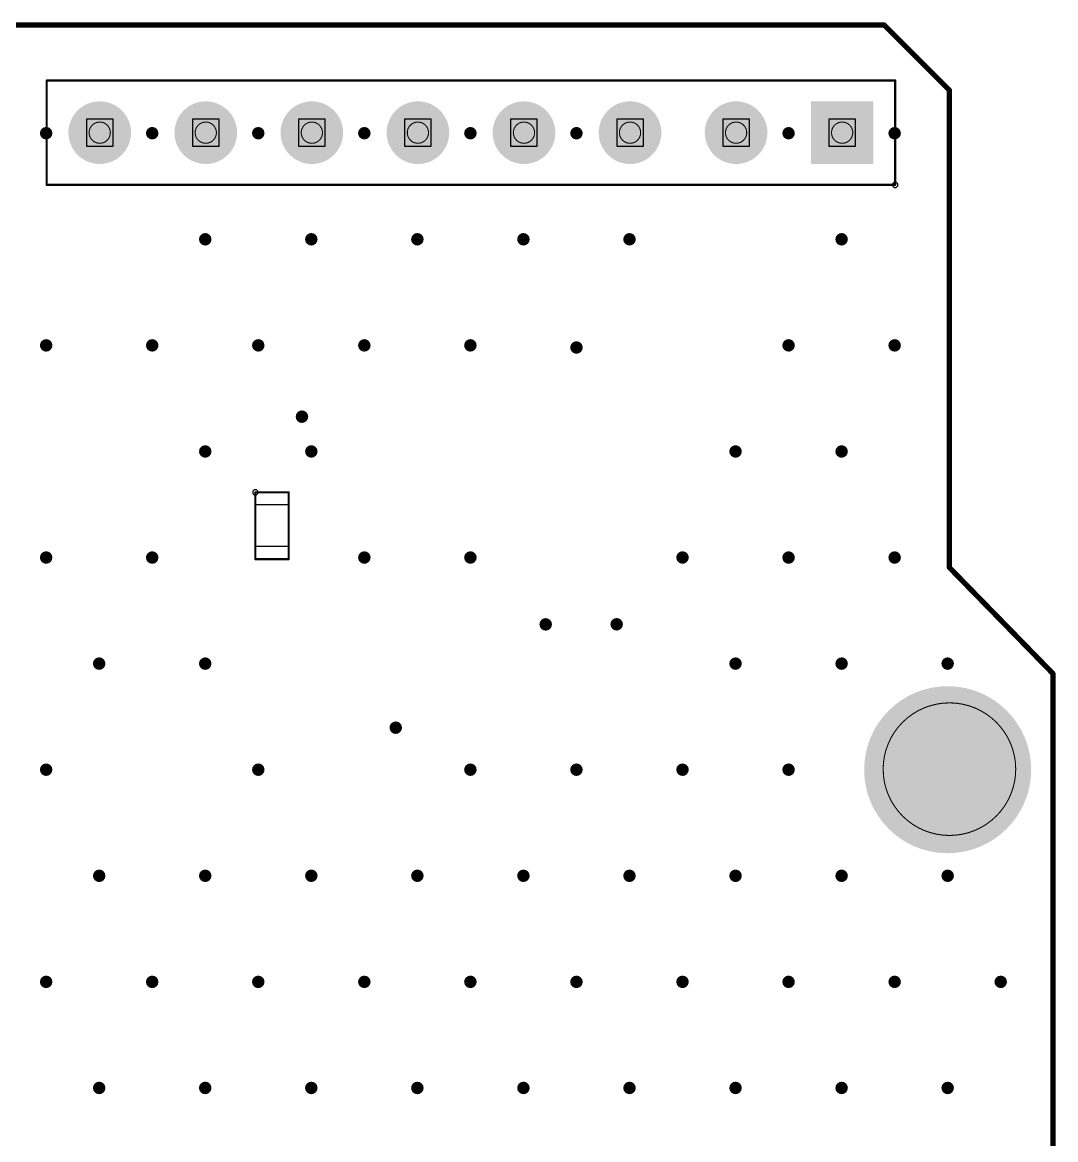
# Model space of a CAD drawing. Header units: inches. Extents: x -0.1 to 68.6, y -0.1 to 53.5.
# Drawn here: x 43.88 to 68.63, y 26.7 to 53.45 of the extents above; entities that cross this region are included whole.
import ezdxf

# ---------------------------------------------------------------- set-up
doc = ezdxf.new("R2010")
doc.units = ezdxf.units.IN
for name, color, linetype in [('Mechanical 1', 6, 'Continuous'), ('Mechanical 15', 56, 'Continuous'), ('Mechanical 6', 56, 'Continuous'), ('Mechanical 8', 56, 'Continuous'), ('Mechanical 9', 56, 'Continuous'), ('Multi-Layer', 9, 'Continuous'), ('Pad Holes', 156, 'Continuous'), ('Via Holes', 16, 'Continuous')]:
    doc.layers.add(name, color=color, linetype=linetype)

# ---------------------------------------------------------------- blocks, each defined once
blk = doc.blocks.new('HDR_TH_8P_P2_54_V_M_B_37')
at = {"layer": 'Multi-Layer'}
blk.add_hatch(color=9, dxfattribs=at).paths.add_polyline_path([(-9.64, 0.75), (-8.14, 0.75), (-8.14, -0.75), (-9.64, -0.75)])
h = blk.add_hatch(color=9, dxfattribs=at)
edge = h.paths.add_edge_path()
edge.add_arc((-6.35, 0), 0.75, 0, 360)
h = blk.add_hatch(color=9, dxfattribs=at)
edge = h.paths.add_edge_path()
edge.add_arc((-3.81, 0), 0.75, 0, 360)
h = blk.add_hatch(color=9, dxfattribs=at)
edge = h.paths.add_edge_path()
edge.add_arc((-1.27, 0), 0.75, 0, 360)
h = blk.add_hatch(color=9, dxfattribs=at)
edge = h.paths.add_edge_path()
edge.add_arc((1.27, 0), 0.75, 0, 360)
h = blk.add_hatch(color=9, dxfattribs=at)
edge = h.paths.add_edge_path()
edge.add_arc((3.81, 0), 0.75, 0, 360)
h = blk.add_hatch(color=9, dxfattribs=at)
edge = h.paths.add_edge_path()
edge.add_arc((6.35, 0), 0.75, 0, 360)
h = blk.add_hatch(color=9, dxfattribs=at)
edge = h.paths.add_edge_path()
edge.add_arc((8.89, 0), 0.75, 0, 360)
at = {"layer": 'Pad Holes'}
h = blk.add_hatch(color=7, dxfattribs=at)
edge = h.paths.add_edge_path()
edge.add_arc((-8.89, 0), 0.5, 0, 360)
h = blk.add_hatch(color=7, dxfattribs=at)
edge = h.paths.add_edge_path()
edge.add_arc((-6.35, 0), 0.5, 0, 360)
h = blk.add_hatch(color=7, dxfattribs=at)
edge = h.paths.add_edge_path()
edge.add_arc((-3.81, 0), 0.5, 0, 360)
h = blk.add_hatch(color=7, dxfattribs=at)
edge = h.paths.add_edge_path()
edge.add_arc((-1.27, 0), 0.5, 0, 360)
h = blk.add_hatch(color=7, dxfattribs=at)
edge = h.paths.add_edge_path()
edge.add_arc((1.27, 0), 0.5, 0, 360)
h = blk.add_hatch(color=7, dxfattribs=at)
edge = h.paths.add_edge_path()
edge.add_arc((3.81, 0), 0.5, 0, 360)
h = blk.add_hatch(color=7, dxfattribs=at)
edge = h.paths.add_edge_path()
edge.add_arc((6.35, 0), 0.5, 0, 360)
h = blk.add_hatch(color=7, dxfattribs=at)
edge = h.paths.add_edge_path()
edge.add_arc((8.89, 0), 0.5, 0, 360)
at = {"layer": 'Mechanical 6'}
for points in [[(-10.16, 1.25, 0.0508, 0.0508, 0), (-10.16, -1.25, 0.0508, 0.0508, 0)], [(10.16, 1.25, 0.0508, 0.0508, 0), (-10.16, 1.25, 0.0508, 0.0508, 0)], [(10.16, 1.25, 0.0508, 0.0508, 0), (10.16, -1.25, 0.0508, 0.0508, 0)], [(10.16, -1.25, 0.0508, 0.0508, 0), (-10.16, -1.25, 0.0508, 0.0508, 0)]]:
    blk.add_lwpolyline(points, format="xyseb", dxfattribs=at)
for points in [[(-10.173, 1.25, 0.0254, 0.0254, 1), (-10.147, 1.25, 0.0254, 0.0254, 1)], [(-10.173, 1.25, 0.0254, 0.0254, 1), (-10.147, 1.25, 0.0254, 0.0254, 1)], [(10.147, 1.25, 0.0254, 0.0254, 1), (10.173, 1.25, 0.0254, 0.0254, 1)], [(10.147, 1.25, 0.0254, 0.0254, 1), (10.173, 1.25, 0.0254, 0.0254, 1)], [(-10.173, -1.25, 0.0254, 0.0254, 1), (-10.147, -1.25, 0.0254, 0.0254, 1)], [(-10.173, -1.25, 0.0254, 0.0254, 1), (-10.147, -1.25, 0.0254, 0.0254, 1)], [(10.147, -1.25, 0.0254, 0.0254, 1), (10.173, -1.25, 0.0254, 0.0254, 1)], [(10.147, -1.25, 0.0254, 0.0254, 1), (10.173, -1.25, 0.0254, 0.0254, 1)]]:
    blk.add_lwpolyline(points, format="xyseb", close=True, dxfattribs=at)
at = {"layer": 'Mechanical 8'}
for p, q in [((-10.185, 1.311), (-10.221, 1.275)), ((-10.221, 1.275), (-10.221, 1.25)), ((-10.221, 1.25), (-10.221, 1.225)), ((-10.221, 1.225), (-10.185, 1.189)), ((-10.135, 1.311), (-10.185, 1.311)), ((-10.185, 1.189), (-10.135, 1.189)), ((-10.099, 1.275), (-10.135, 1.311)), ((-10.135, 1.189), (-10.099, 1.225)), ((-10.099, 1.25), (-10.1, 1.25)), ((-10.1, 1.25), (-10.099, 1.25)), ((-10.099, 1.25), (-10.099, 1.275)), ((-10.099, 1.225), (-10.099, 1.25))]:
    blk.add_line(p, q, dxfattribs=at)
at = {"layer": 'Mechanical 9'}
for p, q in [((-8.57, 0.32), (-9.21, 0.32)), ((-9.21, 0.32), (-9.21, -0.32)), ((-8.57, -0.32), (-8.57, 0.32)), ((-6.03, 0.32), (-6.67, 0.32)), ((-6.67, 0.32), (-6.67, -0.32)), ((-6.03, -0.32), (-6.03, 0.32)), ((-3.49, 0.32), (-4.13, 0.32)), ((-4.13, 0.32), (-4.13, -0.32)), ((-3.49, -0.32), (-3.49, 0.32)), ((-0.95, 0.32), (-1.59, 0.32)), ((-1.59, 0.32), (-1.59, -0.32)), ((-0.95, -0.32), (-0.95, 0.32)), ((1.59, 0.32), (0.95, 0.32)), ((0.95, 0.32), (0.95, -0.32)), ((1.59, -0.32), (1.59, 0.32)), ((4.13, 0.32), (3.49, 0.32)), ((3.49, 0.32), (3.49, -0.32)), ((4.13, -0.32), (4.13, 0.32)), ((6.67, 0.32), (6.03, 0.32)), ((6.03, 0.32), (6.03, -0.32)), ((6.67, -0.32), (6.67, 0.32)), ((9.21, 0.32), (8.57, 0.32)), ((8.57, 0.32), (8.57, -0.32)), ((9.21, -0.32), (9.21, 0.32)), ((-9.21, -0.32), (-8.57, -0.32)), ((-9.21, -0.32), (-9.21, -0.32)), ((-6.67, -0.32), (-6.03, -0.32)), ((-6.67, -0.32), (-6.67, -0.32)), ((-4.13, -0.32), (-3.49, -0.32)), ((-4.13, -0.32), (-4.13, -0.32)), ((-1.59, -0.32), (-0.95, -0.32)), ((-1.59, -0.32), (-1.59, -0.32)), ((0.95, -0.32), (1.59, -0.32)), ((0.95, -0.32), (0.95, -0.32)), ((3.49, -0.32), (4.13, -0.32)), ((3.49, -0.32), (3.49, -0.32)), ((6.03, -0.32), (6.67, -0.32)), ((6.03, -0.32), (6.03, -0.32)), ((8.57, -0.32), (9.21, -0.32)), ((8.57, -0.32), (8.57, -0.32))]:
    blk.add_line(p, q, dxfattribs=at)
blk = doc.blocks.new('C0603_41')
at = {"layer": 'Mechanical 15'}
for p, q in [((-0.8, -0.4), (-0.8, 0.4)), ((-0.8, 0.4), (-0.5, 0.4)), ((-0.5, 0.4), (-0.5, -0.4)), ((0.8, 0.4), (0.5, 0.4)), ((0.5, 0.4), (0.5, -0.4)), ((0.8, -0.4), (0.8, 0.4)), ((-0.825, -0.34), (-0.86, -0.375)), ((-0.86, -0.375), (-0.86, -0.4)), ((-0.86, -0.4), (-0.86, -0.425)), ((-0.86, -0.425), (-0.825, -0.46)), ((-0.775, -0.34), (-0.825, -0.34)), ((-0.825, -0.46), (-0.775, -0.46)), ((-0.5, -0.4), (-0.8, -0.4)), ((-0.8, -0.4), (-0.8, -0.4)), ((-0.74, -0.375), (-0.775, -0.34)), ((-0.775, -0.46), (-0.74, -0.425)), ((-0.74, -0.4), (-0.74, -0.375)), ((-0.74, -0.425), (-0.74, -0.4)), ((-0.74, -0.4), (-0.74, -0.4)), ((-0.74, -0.4), (-0.74, -0.4)), ((0.5, -0.4), (0.8, -0.4)), ((0.8, -0.4), (0.8, -0.4))]:
    blk.add_line(p, q, dxfattribs=at)
for points in [[(0.8, 0.4, 0.0508, 0.0508, 0), (-0.8, 0.4, 0.0508, 0.0508, 0)], [(-0.8, -0.4, 0.0508, 0.0508, 0), (-0.8, 0.4, 0.0508, 0.0508, 0)], [(0.8, -0.4, 0.0508, 0.0508, 0), (0.8, 0.4, 0.0508, 0.0508, 0)], [(0.8, -0.4, 0.0508, 0.0508, 0), (-0.8, -0.4, 0.0508, 0.0508, 0)]]:
    blk.add_lwpolyline(points, format="xyseb", dxfattribs=at)
for points in [[(-0.813, 0.4, 0.0254, 0.0254, 1), (-0.787, 0.4, 0.0254, 0.0254, 1)], [(-0.813, 0.4, 0.0254, 0.0254, 1), (-0.787, 0.4, 0.0254, 0.0254, 1)], [(0.787, 0.4, 0.0254, 0.0254, 1), (0.813, 0.4, 0.0254, 0.0254, 1)], [(0.787, 0.4, 0.0254, 0.0254, 1), (0.813, 0.4, 0.0254, 0.0254, 1)], [(-0.813, -0.4, 0.0254, 0.0254, 1), (-0.787, -0.4, 0.0254, 0.0254, 1)], [(-0.813, -0.4, 0.0254, 0.0254, 1), (-0.787, -0.4, 0.0254, 0.0254, 1)], [(0.787, -0.4, 0.0254, 0.0254, 1), (0.813, -0.4, 0.0254, 0.0254, 1)], [(0.787, -0.4, 0.0254, 0.0254, 1), (0.813, -0.4, 0.0254, 0.0254, 1)]]:
    blk.add_lwpolyline(points, format="xyseb", close=True, dxfattribs=at)

msp = doc.modelspace()

# ---------------------------------------------------------------- hatches: boundary and pattern name
at = {"layer": 'Multi-Layer'}
h = msp.add_hatch(color=9, dxfattribs=at)
edge = h.paths.add_edge_path()
edge.add_arc((66.04, 35.56), 2, 0, 360)
at = {"layer": 'Pad Holes'}
h = msp.add_hatch(color=7, dxfattribs=at)
edge = h.paths.add_edge_path()
edge.add_arc((66.04, 35.56), 1.5, 0, 360)
at = {"layer": 'Via Holes'}
h = msp.add_hatch(color=7, dxfattribs=at)
edge = h.paths.add_edge_path()
edge.add_arc((44.45, 50.8), 0.15, 0, 360)
h = msp.add_hatch(color=7, dxfattribs=at)
edge = h.paths.add_edge_path()
edge.add_arc((46.99, 50.8), 0.15, 0, 360)
h = msp.add_hatch(color=7, dxfattribs=at)
edge = h.paths.add_edge_path()
edge.add_arc((49.53, 50.8), 0.15, 0, 360)
h = msp.add_hatch(color=7, dxfattribs=at)
edge = h.paths.add_edge_path()
edge.add_arc((52.07, 50.8), 0.15, 0, 360)
h = msp.add_hatch(color=7, dxfattribs=at)
edge = h.paths.add_edge_path()
edge.add_arc((54.61, 50.8), 0.15, 0, 360)
h = msp.add_hatch(color=7, dxfattribs=at)
edge = h.paths.add_edge_path()
edge.add_arc((57.15, 50.8), 0.15, 0, 360)
h = msp.add_hatch(color=7, dxfattribs=at)
edge = h.paths.add_edge_path()
edge.add_arc((62.23, 50.8), 0.15, 0, 360)
h = msp.add_hatch(color=7, dxfattribs=at)
edge = h.paths.add_edge_path()
edge.add_arc((64.77, 50.8), 0.15, 0, 360)
h = msp.add_hatch(color=7, dxfattribs=at)
edge = h.paths.add_edge_path()
edge.add_arc((48.26, 48.26), 0.15, 0, 360)
h = msp.add_hatch(color=7, dxfattribs=at)
edge = h.paths.add_edge_path()
edge.add_arc((50.8, 48.26), 0.15, 0, 360)
h = msp.add_hatch(color=7, dxfattribs=at)
edge = h.paths.add_edge_path()
edge.add_arc((53.34, 48.26), 0.15, 0, 360)
h = msp.add_hatch(color=7, dxfattribs=at)
edge = h.paths.add_edge_path()
edge.add_arc((55.88, 48.26), 0.15, 0, 360)
h = msp.add_hatch(color=7, dxfattribs=at)
edge = h.paths.add_edge_path()
edge.add_arc((58.42, 48.26), 0.15, 0, 360)
h = msp.add_hatch(color=7, dxfattribs=at)
edge = h.paths.add_edge_path()
edge.add_arc((63.5, 48.26), 0.15, 0, 360)
h = msp.add_hatch(color=7, dxfattribs=at)
edge = h.paths.add_edge_path()
edge.add_arc((44.45, 45.72), 0.15, 0, 360)
h = msp.add_hatch(color=7, dxfattribs=at)
edge = h.paths.add_edge_path()
edge.add_arc((46.99, 45.72), 0.15, 0, 360)
h = msp.add_hatch(color=7, dxfattribs=at)
edge = h.paths.add_edge_path()
edge.add_arc((49.53, 45.72), 0.15, 0, 360)
h = msp.add_hatch(color=7, dxfattribs=at)
edge = h.paths.add_edge_path()
edge.add_arc((52.07, 45.72), 0.15, 0, 360)
h = msp.add_hatch(color=7, dxfattribs=at)
edge = h.paths.add_edge_path()
edge.add_arc((54.61, 45.72), 0.15, 0, 360)
h = msp.add_hatch(color=7, dxfattribs=at)
edge = h.paths.add_edge_path()
edge.add_arc((57.15, 45.669), 0.15, 0, 360)
h = msp.add_hatch(color=7, dxfattribs=at)
edge = h.paths.add_edge_path()
edge.add_arc((62.23, 45.72), 0.15, 0, 360)
h = msp.add_hatch(color=7, dxfattribs=at)
edge = h.paths.add_edge_path()
edge.add_arc((64.77, 45.72), 0.15, 0, 360)
h = msp.add_hatch(color=7, dxfattribs=at)
edge = h.paths.add_edge_path()
edge.add_arc((50.576, 44.013), 0.15, 0, 360)
h = msp.add_hatch(color=7, dxfattribs=at)
edge = h.paths.add_edge_path()
edge.add_arc((48.26, 43.18), 0.15, 0, 360)
h = msp.add_hatch(color=7, dxfattribs=at)
edge = h.paths.add_edge_path()
edge.add_arc((50.8, 43.18), 0.15, 0, 360)
h = msp.add_hatch(color=7, dxfattribs=at)
edge = h.paths.add_edge_path()
edge.add_arc((60.96, 43.18), 0.15, 0, 360)
h = msp.add_hatch(color=7, dxfattribs=at)
edge = h.paths.add_edge_path()
edge.add_arc((63.5, 43.18), 0.15, 0, 360)
h = msp.add_hatch(color=7, dxfattribs=at)
edge = h.paths.add_edge_path()
edge.add_arc((44.45, 40.64), 0.15, 0, 360)
h = msp.add_hatch(color=7, dxfattribs=at)
edge = h.paths.add_edge_path()
edge.add_arc((46.99, 40.64), 0.15, 0, 360)
h = msp.add_hatch(color=7, dxfattribs=at)
edge = h.paths.add_edge_path()
edge.add_arc((52.07, 40.64), 0.15, 0, 360)
h = msp.add_hatch(color=7, dxfattribs=at)
edge = h.paths.add_edge_path()
edge.add_arc((54.61, 40.64), 0.15, 0, 360)
h = msp.add_hatch(color=7, dxfattribs=at)
edge = h.paths.add_edge_path()
edge.add_arc((59.69, 40.64), 0.15, 0, 360)
h = msp.add_hatch(color=7, dxfattribs=at)
edge = h.paths.add_edge_path()
edge.add_arc((62.23, 40.64), 0.15, 0, 360)
h = msp.add_hatch(color=7, dxfattribs=at)
edge = h.paths.add_edge_path()
edge.add_arc((64.77, 40.64), 0.15, 0, 360)
h = msp.add_hatch(color=7, dxfattribs=at)
edge = h.paths.add_edge_path()
edge.add_arc((56.413, 39.04), 0.15, 0, 360)
h = msp.add_hatch(color=7, dxfattribs=at)
edge = h.paths.add_edge_path()
edge.add_arc((58.113, 39.042), 0.15, 0, 360)
h = msp.add_hatch(color=7, dxfattribs=at)
edge = h.paths.add_edge_path()
edge.add_arc((45.72, 38.1), 0.15, 0, 360)
h = msp.add_hatch(color=7, dxfattribs=at)
edge = h.paths.add_edge_path()
edge.add_arc((48.26, 38.1), 0.15, 0, 360)
h = msp.add_hatch(color=7, dxfattribs=at)
edge = h.paths.add_edge_path()
edge.add_arc((60.96, 38.1), 0.15, 0, 360)
h = msp.add_hatch(color=7, dxfattribs=at)
edge = h.paths.add_edge_path()
edge.add_arc((63.5, 38.1), 0.15, 0, 360)
h = msp.add_hatch(color=7, dxfattribs=at)
edge = h.paths.add_edge_path()
edge.add_arc((66.04, 38.1), 0.15, 0, 360)
h = msp.add_hatch(color=7, dxfattribs=at)
edge = h.paths.add_edge_path()
edge.add_arc((52.822, 36.566), 0.15, 0, 360)
h = msp.add_hatch(color=7, dxfattribs=at)
edge = h.paths.add_edge_path()
edge.add_arc((44.45, 35.56), 0.15, 0, 360)
h = msp.add_hatch(color=7, dxfattribs=at)
edge = h.paths.add_edge_path()
edge.add_arc((49.53, 35.56), 0.15, 0, 360)
h = msp.add_hatch(color=7, dxfattribs=at)
edge = h.paths.add_edge_path()
edge.add_arc((54.61, 35.56), 0.15, 0, 360)
h = msp.add_hatch(color=7, dxfattribs=at)
edge = h.paths.add_edge_path()
edge.add_arc((57.15, 35.56), 0.15, 0, 360)
h = msp.add_hatch(color=7, dxfattribs=at)
edge = h.paths.add_edge_path()
edge.add_arc((59.69, 35.56), 0.15, 0, 360)
h = msp.add_hatch(color=7, dxfattribs=at)
edge = h.paths.add_edge_path()
edge.add_arc((62.23, 35.56), 0.15, 0, 360)
h = msp.add_hatch(color=7, dxfattribs=at)
edge = h.paths.add_edge_path()
edge.add_arc((45.72, 33.02), 0.15, 0, 360)
h = msp.add_hatch(color=7, dxfattribs=at)
edge = h.paths.add_edge_path()
edge.add_arc((48.26, 33.02), 0.15, 0, 360)
h = msp.add_hatch(color=7, dxfattribs=at)
edge = h.paths.add_edge_path()
edge.add_arc((50.8, 33.02), 0.15, 0, 360)
h = msp.add_hatch(color=7, dxfattribs=at)
edge = h.paths.add_edge_path()
edge.add_arc((53.34, 33.02), 0.15, 0, 360)
h = msp.add_hatch(color=7, dxfattribs=at)
edge = h.paths.add_edge_path()
edge.add_arc((55.88, 33.02), 0.15, 0, 360)
h = msp.add_hatch(color=7, dxfattribs=at)
edge = h.paths.add_edge_path()
edge.add_arc((58.42, 33.02), 0.15, 0, 360)
h = msp.add_hatch(color=7, dxfattribs=at)
edge = h.paths.add_edge_path()
edge.add_arc((60.96, 33.02), 0.15, 0, 360)
h = msp.add_hatch(color=7, dxfattribs=at)
edge = h.paths.add_edge_path()
edge.add_arc((63.5, 33.02), 0.15, 0, 360)
h = msp.add_hatch(color=7, dxfattribs=at)
edge = h.paths.add_edge_path()
edge.add_arc((66.04, 33.02), 0.15, 0, 360)
h = msp.add_hatch(color=7, dxfattribs=at)
edge = h.paths.add_edge_path()
edge.add_arc((44.45, 30.48), 0.15, 0, 360)
h = msp.add_hatch(color=7, dxfattribs=at)
edge = h.paths.add_edge_path()
edge.add_arc((46.99, 30.48), 0.15, 0, 360)
h = msp.add_hatch(color=7, dxfattribs=at)
edge = h.paths.add_edge_path()
edge.add_arc((49.53, 30.48), 0.15, 0, 360)
h = msp.add_hatch(color=7, dxfattribs=at)
edge = h.paths.add_edge_path()
edge.add_arc((52.07, 30.48), 0.15, 0, 360)
h = msp.add_hatch(color=7, dxfattribs=at)
edge = h.paths.add_edge_path()
edge.add_arc((54.61, 30.48), 0.15, 0, 360)
h = msp.add_hatch(color=7, dxfattribs=at)
edge = h.paths.add_edge_path()
edge.add_arc((57.15, 30.48), 0.15, 0, 360)
h = msp.add_hatch(color=7, dxfattribs=at)
edge = h.paths.add_edge_path()
edge.add_arc((59.69, 30.48), 0.15, 0, 360)
h = msp.add_hatch(color=7, dxfattribs=at)
edge = h.paths.add_edge_path()
edge.add_arc((62.23, 30.48), 0.15, 0, 360)
h = msp.add_hatch(color=7, dxfattribs=at)
edge = h.paths.add_edge_path()
edge.add_arc((64.77, 30.48), 0.15, 0, 360)
h = msp.add_hatch(color=7, dxfattribs=at)
edge = h.paths.add_edge_path()
edge.add_arc((67.31, 30.48), 0.15, 0, 360)
h = msp.add_hatch(color=7, dxfattribs=at)
edge = h.paths.add_edge_path()
edge.add_arc((45.72, 27.94), 0.15, 0, 360)
h = msp.add_hatch(color=7, dxfattribs=at)
edge = h.paths.add_edge_path()
edge.add_arc((48.26, 27.94), 0.15, 0, 360)
h = msp.add_hatch(color=7, dxfattribs=at)
edge = h.paths.add_edge_path()
edge.add_arc((50.8, 27.94), 0.15, 0, 360)
h = msp.add_hatch(color=7, dxfattribs=at)
edge = h.paths.add_edge_path()
edge.add_arc((53.34, 27.94), 0.15, 0, 360)
h = msp.add_hatch(color=7, dxfattribs=at)
edge = h.paths.add_edge_path()
edge.add_arc((55.88, 27.94), 0.15, 0, 360)
h = msp.add_hatch(color=7, dxfattribs=at)
edge = h.paths.add_edge_path()
edge.add_arc((58.42, 27.94), 0.15, 0, 360)
h = msp.add_hatch(color=7, dxfattribs=at)
edge = h.paths.add_edge_path()
edge.add_arc((60.96, 27.94), 0.15, 0, 360)
h = msp.add_hatch(color=7, dxfattribs=at)
edge = h.paths.add_edge_path()
edge.add_arc((63.5, 27.94), 0.15, 0, 360)
h = msp.add_hatch(color=7, dxfattribs=at)
edge = h.paths.add_edge_path()
edge.add_arc((66.04, 27.94), 0.15, 0, 360)

# ---------------------------------------------------------------- linework, layer by layer
at = {"layer": 'Mechanical 1'}
for points in [[(0.013, 53.391, 0.127, 0.127, 0), (64.518, 53.391, 0.127, 0.127, 0)], [(64.518, 53.391, 0.127, 0.127, 0), (66.083, 51.826, 0.127, 0.127, 0)], [(66.083, 40.399, 0.127, 0.127, 0), (66.083, 51.826, 0.127, 0.127, 0)], [(66.083, 40.399, 0.127, 0.127, 0), (68.563, 37.859, 0.127, 0.127, 0)], [(68.563, 5.093, 0.127, 0.127, 0), (68.563, 37.859, 0.127, 0.127, 0)]]:
    msp.add_lwpolyline(points, format="xyseb", dxfattribs=at)
for points in [[(64.486, 53.391, 0.0635, 0.0635, 1), (64.55, 53.391, 0.0635, 0.0635, 1)], [(64.486, 53.391, 0.0635, 0.0635, 1), (64.55, 53.391, 0.0635, 0.0635, 1)], [(66.051, 51.826, 0.0635, 0.0635, 1), (66.114, 51.826, 0.0635, 0.0635, 1)], [(66.051, 51.826, 0.0635, 0.0635, 1), (66.114, 51.826, 0.0635, 0.0635, 1)], [(45.987, 50.813, 0.0254, 0.0254, 1), (45.479, 50.813, 0.0254, 0.0254, 1)], [(48.527, 50.813, 0.0254, 0.0254, 1), (48.019, 50.813, 0.0254, 0.0254, 1)], [(51.067, 50.813, 0.0254, 0.0254, 1), (50.559, 50.813, 0.0254, 0.0254, 1)], [(53.607, 50.813, 0.0254, 0.0254, 1), (53.099, 50.813, 0.0254, 0.0254, 1)], [(56.147, 50.813, 0.0254, 0.0254, 1), (55.639, 50.813, 0.0254, 0.0254, 1)], [(58.687, 50.813, 0.0254, 0.0254, 1), (58.179, 50.813, 0.0254, 0.0254, 1)], [(61.227, 50.813, 0.0254, 0.0254, 1), (60.719, 50.813, 0.0254, 0.0254, 1)], [(63.767, 50.813, 0.0254, 0.0254, 1), (63.259, 50.813, 0.0254, 0.0254, 1)], [(45.472, 50.813, 0.0127, 0.0127, 1), (45.485, 50.813, 0.0127, 0.0127, 1)], [(45.98, 50.813, 0.0127, 0.0127, 1), (45.993, 50.813, 0.0127, 0.0127, 1)], [(48.012, 50.813, 0.0127, 0.0127, 1), (48.025, 50.813, 0.0127, 0.0127, 1)], [(48.52, 50.813, 0.0127, 0.0127, 1), (48.533, 50.813, 0.0127, 0.0127, 1)], [(50.552, 50.813, 0.0127, 0.0127, 1), (50.565, 50.813, 0.0127, 0.0127, 1)], [(51.06, 50.813, 0.0127, 0.0127, 1), (51.073, 50.813, 0.0127, 0.0127, 1)], [(53.092, 50.813, 0.0127, 0.0127, 1), (53.105, 50.813, 0.0127, 0.0127, 1)], [(53.6, 50.813, 0.0127, 0.0127, 1), (53.613, 50.813, 0.0127, 0.0127, 1)], [(55.632, 50.813, 0.0127, 0.0127, 1), (55.645, 50.813, 0.0127, 0.0127, 1)], [(56.14, 50.813, 0.0127, 0.0127, 1), (56.153, 50.813, 0.0127, 0.0127, 1)], [(58.172, 50.813, 0.0127, 0.0127, 1), (58.185, 50.813, 0.0127, 0.0127, 1)], [(58.68, 50.813, 0.0127, 0.0127, 1), (58.693, 50.813, 0.0127, 0.0127, 1)], [(60.712, 50.813, 0.0127, 0.0127, 1), (60.725, 50.813, 0.0127, 0.0127, 1)], [(61.22, 50.813, 0.0127, 0.0127, 1), (61.233, 50.813, 0.0127, 0.0127, 1)], [(63.252, 50.813, 0.0127, 0.0127, 1), (63.265, 50.813, 0.0127, 0.0127, 1)], [(63.76, 50.813, 0.0127, 0.0127, 1), (63.773, 50.813, 0.0127, 0.0127, 1)], [(66.051, 40.399, 0.0635, 0.0635, 1), (66.114, 40.399, 0.0635, 0.0635, 1)], [(66.051, 40.399, 0.0635, 0.0635, 1), (66.114, 40.399, 0.0635, 0.0635, 1)], [(68.531, 37.859, 0.0635, 0.0635, 1), (68.594, 37.859, 0.0635, 0.0635, 1)], [(68.531, 37.859, 0.0635, 0.0635, 1), (68.594, 37.859, 0.0635, 0.0635, 1)], [(67.67, 35.573, 0.0254, 0.0254, 1), (64.495, 35.573, 0.0254, 0.0254, 1)], [(64.489, 35.573, 0.0127, 0.0127, 1), (64.502, 35.573, 0.0127, 0.0127, 1)], [(67.664, 35.573, 0.0127, 0.0127, 1), (67.677, 35.573, 0.0127, 0.0127, 1)]]:
    msp.add_lwpolyline(points, format="xyseb", close=True, dxfattribs=at)

# ---------------------------------------------------------------- block references
for name, p, rotation in [('HDR_TH_8P_P2_54_V_M_B_37', (54.623, 50.813), 180), ('C0603_41', (49.86, 41.402), 270)]:
    msp.add_blockref(name, p, dxfattribs=dict(rotation=rotation))

doc.saveas('drawing.dxf')
